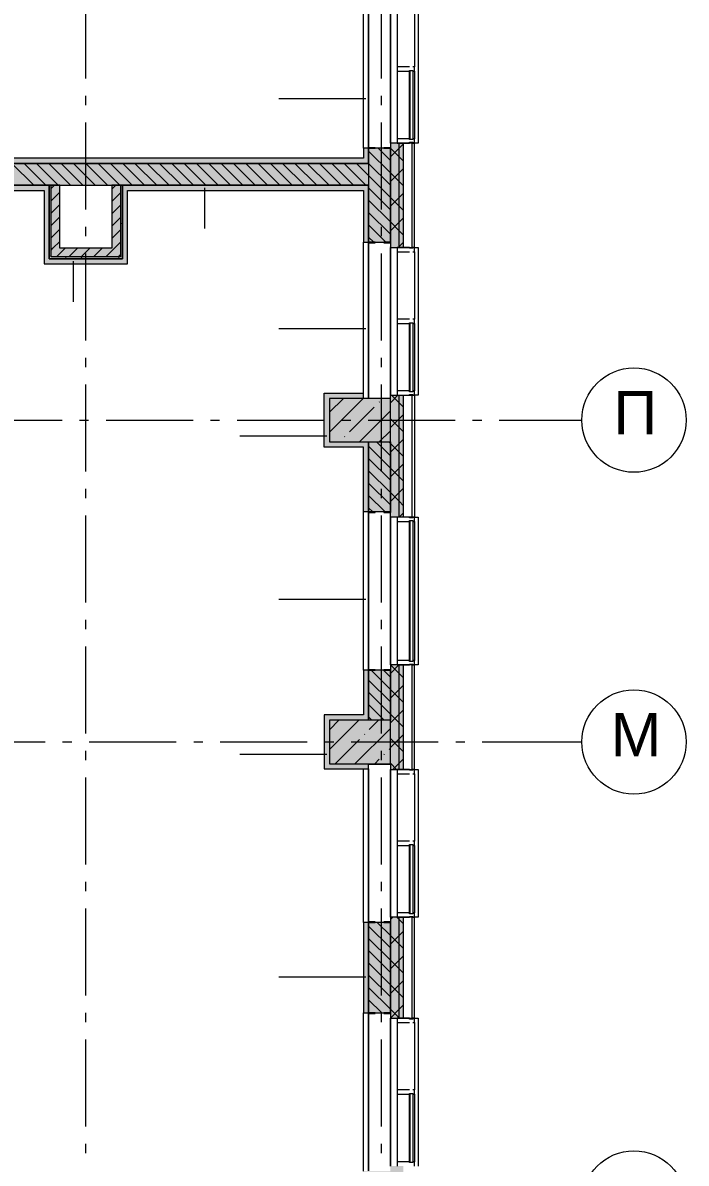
# Model space of a CAD drawing. Header units: millimetres. Extents: x -537608 to 253996, y -217170 to 186033.
# Drawn here: x -295200 to -287576, y 111279 to 124389 of the extents above; entities that cross this region are included whole.
import ezdxf

# ---------------------------------------------------------------- set-up
doc = ezdxf.new("R2010")
doc.units = ezdxf.units.MM
doc.layers.add('PDF _Геометрия', color=7, linetype='Continuous')
doc.layers.add('PDF _Текст', color=7, linetype='Continuous')
doc.layers.add('PDF _Сплошная заливка', color=7, linetype='Continuous', true_color=0xffffff)
doc.styles.add('PDF ArialMT', font='arial.ttf')

msp = doc.modelspace()

# ---------------------------------------------------------------- hatches: boundary and pattern name
at = {"layer": 'PDF _Сплошная заливка', "transparency": 33554559}
h = msp.add_hatch(color=256, dxfattribs=at)
h.paths.add_polyline_path([(-290876.1851, 102921.2636), (-290826.1849, 102921.2636), (-290826.1849, 105371.2644), (-290876.1851, 105371.2644), (-290876.1851, 103904.3215)], flags=0)
h.paths.add_polyline_path([(-290826.1849, 107071.2645), (-290826.1849, 108346.2629), (-290876.1851, 108346.2629), (-290876.1851, 107071.2645)], flags=0)
h.paths.add_polyline_path([(-290826.1849, 110046.263), (-290826.1849, 111246.2633), (-290876.1851, 111246.2633), (-290876.1851, 110046.263)], flags=0)
h.paths.add_polyline_path([(-290826.1849, 112946.2634), (-290826.1849, 114106.2618), (-290876.1851, 114106.2618), (-290876.1851, 112946.2634)], flags=0)
h.paths.add_polyline_path([(-290826.1849, 115806.2619), (-290826.1849, 117006.2623), (-290876.1851, 117006.2623), (-290876.1851, 115806.2619)], flags=0)
h.paths.add_polyline_path([(-290826.1849, 118706.2601), (-290826.1849, 120106.2612), (-290876.1851, 120106.2612), (-290876.1851, 118706.2601)], flags=0)
h.paths.add_polyline_path([(-290826.1849, 121806.2613), (-290826.1849, 123006.2594), (-290876.1851, 123006.2594), (-290876.1851, 121806.2613)], flags=0)
h.paths.add_polyline_path([(-290876.1851, 124706.2596), (-290826.1849, 124706.2596), (-290826.1849, 126271.2592), (-290876.1851, 126271.2592), (-290876.1851, 125142.7902)], flags=0)
h.paths.add_polyline_path([(-290876.1851, 127971.2598), (-290826.1849, 127974.5862), (-290826.1849, 129171.2591), (-290876.1851, 129171.2591), (-290876.1851, 127974.5862)], flags=0)
h.paths.add_polyline_path([(-290876.1851, 130871.2595), (-290826.1849, 130871.2595), (-290826.1849, 132106.259), (-290876.1851, 132106.259)], flags=0)
h.paths.add_polyline_path([(-290876.1851, 133806.2593), (-290826.1849, 133806.2593), (-290826.1849, 134971.259), (-290876.1851, 134971.259)], flags=0)
h.paths.add_polyline_path([(-290876.1851, 136671.2578), (-290826.1849, 136671.2578), (-290826.1849, 141221.257), (-290876.1851, 141221.257), (-290876.1851, 137885.8726)], flags=0)
h = msp.add_hatch(color=256, dxfattribs=at)
h.paths.add_polyline_path([(-290880.9044, 102821.2653), (-290876.1851, 102821.2653), (-290876.1851, 105371.2644), (-290976.1855, 105371.2644), (-290976.1855, 102821.2653)], flags=0)
h.paths.add_polyline_path([(-290876.1851, 107071.2645), (-290876.1851, 108346.2629), (-290976.1855, 108346.2629), (-290976.1855, 107071.2645), (-290880.9044, 107071.2645)], flags=0)
h.paths.add_polyline_path([(-290880.9044, 110046.263), (-290876.1851, 110046.263), (-290876.1851, 111246.2633), (-290976.1855, 111246.2633), (-290976.1855, 110046.263)], flags=0)
h.paths.add_polyline_path([(-290976.1855, 112946.2634), (-290876.1851, 112946.2634), (-290876.1851, 114106.2618), (-290976.1855, 114106.2618), (-290976.1855, 113815.6067)], flags=0)
h.paths.add_polyline_path([(-290876.1851, 115806.2619), (-290876.1851, 117006.2623), (-290976.1855, 117006.2623), (-290976.1855, 115806.2619), (-290880.9044, 115806.2619)], flags=0)
h.paths.add_polyline_path([(-290976.1855, 118706.2601), (-290876.1851, 118706.2601), (-290876.1851, 120106.2612), (-290976.1855, 120106.2612), (-290976.1855, 119479.1985)], flags=0)
h.paths.add_polyline_path([(-290976.1855, 121806.2613), (-290876.1851, 121806.2613), (-290876.1851, 123006.2594), (-290976.1855, 123006.2594), (-290976.1855, 122310.9954)], flags=0)
h.paths.add_polyline_path([(-290876.1851, 124706.2596), (-290876.1851, 126271.2592), (-290976.1855, 126271.2592), (-290976.1855, 124706.2596), (-290880.9044, 124706.2596)], flags=0)
h.paths.add_polyline_path([(-290976.1855, 127971.2598), (-290876.1851, 127974.5862), (-290876.1851, 129171.2591), (-290976.1855, 129171.2591), (-290976.1855, 127974.5862)], flags=0)
h.paths.add_polyline_path([(-290976.1855, 130871.2595), (-290876.1851, 130871.2595), (-290876.1851, 132106.259), (-290976.1855, 132106.259), (-290976.1855, 131514.331)], flags=0)
h.paths.add_polyline_path([(-290876.1851, 133806.2593), (-290876.1851, 134971.259), (-290976.1855, 134971.259), (-290976.1855, 133806.2593), (-290880.9044, 133806.2593)], flags=0)
h.paths.add_polyline_path([(-290876.1851, 136671.2578), (-290876.1851, 141171.2584), (-290976.1855, 141171.2584), (-290976.1855, 136671.2578), (-290880.9044, 136671.2578)], flags=0)
h = msp.add_hatch(color=256, dxfattribs=at)
h.paths.add_polyline_path([(-290976.1855, 103371.2653), (-290976.1855, 105311.2637), (-291226.1778, 105311.2637), (-291226.1778, 103371.2653)], flags=0)
h.paths.add_polyline_path([(-290976.1855, 107131.263), (-290976.1855, 107271.2631), (-291226.1778, 107271.2631), (-291226.1778, 107131.263)], flags=0)
h.paths.add_polyline_path([(-290976.1855, 107771.2629), (-290976.1855, 108286.2644), (-291226.1778, 108286.2644), (-291226.1778, 107771.2629), (-291152.9774, 107771.2629)], flags=0)
h.paths.add_polyline_path([(-290976.1855, 110106.2637), (-290976.1855, 110571.2628), (-291226.1778, 110571.2628), (-291226.1778, 110106.2637)], flags=0)
h.paths.add_polyline_path([(-290976.1855, 111071.2626), (-290976.1855, 111186.2627), (-291226.1778, 111186.2627), (-291226.1778, 111071.2626), (-291018.7709, 111071.2626)], flags=0)
h.paths.add_polyline_path([(-291226.1778, 113006.2619), (-290976.1855, 113006.2619), (-290976.1855, 114046.2633), (-291226.1778, 114046.2633), (-291226.1778, 113815.6067)], flags=0)
h.paths.add_polyline_path([(-290976.1855, 115866.2626), (-290978.657, 115871.2617), (-291226.1778, 115871.2617), (-291226.1778, 115866.2626)], flags=0)
h.paths.add_polyline_path([(-290976.1855, 116371.2615), (-290976.1855, 116946.2616), (-291226.1778, 116946.2616), (-291226.1778, 116371.2615)], flags=0)
h.paths.add_polyline_path([(-291226.1778, 118766.2608), (-290976.1855, 118766.2608), (-290976.1855, 119571.2609), (-291226.1778, 119571.2609), (-291226.1778, 119479.1985)], flags=0)
h.paths.add_polyline_path([(-291226.1778, 121866.2598), (-290976.1855, 121866.2598), (-290976.1855, 122946.261), (-291226.1778, 122946.261), (-291226.1778, 122310.9954)], flags=0)
h.paths.add_polyline_path([(-290976.1855, 124766.2602), (-290976.1855, 125571.2603), (-291226.1778, 125571.2603), (-291226.1778, 124766.2602)], flags=0)
h.paths.add_polyline_path([(-291026.1856, 126071.2601), (-290976.1855, 126071.2601), (-290976.1855, 126211.2607), (-291226.1778, 126211.2607), (-291226.1778, 126071.2601)], flags=0)
h.paths.add_polyline_path([(-291226.1778, 128031.2594), (-290976.1855, 128031.2594), (-290976.1855, 129111.2595), (-291226.1778, 129111.2595)], flags=0)
h.paths.add_polyline_path([(-291226.1778, 130931.259), (-290976.1855, 130931.259), (-290976.1855, 131571.2584), (-291226.1778, 131571.2584), (-291226.1778, 131511.2593)], flags=0)
h.paths.add_polyline_path([(-290976.1855, 133866.2589), (-290976.1855, 134911.2579), (-291226.1778, 134911.2579), (-291226.1778, 133866.2589)], flags=0)
h.paths.add_polyline_path([(-291226.1778, 136731.2582), (-290976.1855, 136731.2582), (-290976.1855, 136921.2575), (-291226.1778, 136921.2575), (-291226.1778, 136861.2584)], flags=0)
for points in [[(-291226.1778, 122521.2594), (-291226.1778, 122771.2603), (-304926.1789, 122771.2603), (-304926.1789, 122521.2594), (-291715.7767, 122521.2594)], [(-294896.1799, 121697.2185), (-294876.1832, 121697.2185), (-294876.1832, 122521.2594), (-294896.1799, 122521.2594), (-294896.1799, 121797.2189)], [(-294176.1806, 121677.2176), (-294076.1802, 121677.2176), (-294076.1802, 121697.2185), (-294896.1799, 121697.2185), (-294896.1799, 121677.2176)]]:
    msp.add_hatch(color=256, dxfattribs=at).paths.add_polyline_path(points)
at = {"layer": 'PDF _Сплошная заливка', "true_color": 0xff7d7d, "transparency": 33554559}
for points in [[(-291286.1849, 122771.2603), (-291286.1849, 122831.2609), (-299926.1769, 122831.2609), (-299926.1769, 122771.2603), (-291715.7767, 122771.2603)], [(-294956.1784, 122461.2608), (-294896.1799, 122461.2608), (-294896.1799, 122521.2594), (-297418.9075, 122521.2594), (-297418.9075, 122461.2608), (-295055.2487, 122461.2608)], [(-294056.1835, 121677.2176), (-293996.185, 121677.2176), (-293996.185, 122521.2594), (-294056.1835, 122521.2594), (-294056.1835, 122310.9954)], [(-291286.1849, 122461.2608), (-291226.1778, 122461.2608), (-291226.1778, 122521.2594), (-293996.185, 122521.2594), (-293996.185, 122461.2608), (-291715.7767, 122461.2608)], [(-291676.1795, 120071.2607), (-291286.1849, 120071.2607), (-291286.1849, 120131.2613), (-291736.1781, 120131.2613), (-291736.1781, 120071.2607), (-291715.7767, 120071.2607)], [(-291286.1849, 119511.2602), (-291226.1778, 119511.2602), (-291226.1778, 119571.2609), (-291676.1795, 119571.2609), (-291676.1795, 119511.2602)], [(-291676.1795, 116371.2615), (-291286.1849, 116371.2615), (-291286.1849, 116431.2621), (-291736.1781, 116431.2621), (-291736.1781, 116371.2615), (-291715.7767, 116371.2615)]]:
    msp.add_hatch(color=11, dxfattribs=at).paths.add_polyline_path(points)
h = msp.add_hatch(color=11, dxfattribs=at)
h.paths.add_polyline_path([(-291286.1849, 116371.2615), (-291226.1778, 116371.2615), (-291226.1778, 116946.2616), (-291286.1849, 116946.2616), (-291286.1849, 116431.2621)], flags=0)
h.paths.add_polyline_path([(-291226.1778, 118766.2608), (-291226.1778, 119511.2602), (-291286.1849, 119511.2602), (-291286.1849, 118766.2608)], flags=0)
h = msp.add_hatch(color=11, dxfattribs=at)
h.paths.add_polyline_path([(-291286.1849, 111071.2626), (-291226.1778, 111071.2626), (-291226.1778, 111186.2627), (-291286.1849, 111186.2627), (-291286.1849, 111131.2633)], flags=0)
h.paths.add_polyline_path([(-291226.1778, 113006.2619), (-291226.1778, 114046.2633), (-291286.1849, 114046.2633), (-291286.1849, 113006.2619)], flags=0)

# ---------------------------------------------------------------- linework, layer by layer
at = {"layer": 'PDF _Геометрия', "color": 253, "lineweight": 9, "true_color": 0xaaaaaa}
for p, q in [((-294476.1817, 123748.3869), (-294476.1817, 124748.3864)), ((-291076.1773, 123748.3869), (-291076.1773, 124748.3864)), ((-290656.1791, 124706.2596), (-290656.1791, 123006.2594)), ((-290756.1795, 123056.2597), (-290756.1795, 123831.2605)), ((-290754.1816, 123841.261), (-290754.1816, 123046.2592)), ((-294476.1817, 123442.5533), (-294476.1817, 123548.3861)), ((-291076.1773, 123442.5533), (-291076.1773, 123548.3861)), ((-294476.1817, 122242.5531), (-294476.1817, 123242.5526)), ((-291076.1773, 122242.5531), (-291076.1773, 123242.5526)), ((-290754.1816, 123016.26), (-290754.1816, 123006.2594)), ((-290656.1791, 123006.2594), (-290699.1778, 123006.2594)), ((-294476.1817, 121936.7195), (-294476.1817, 122042.5523)), ((-291076.1773, 121936.7195), (-291076.1773, 122042.5523)), ((-290754.1816, 121806.2613), (-290754.1816, 121796.2608)), ((-290699.1778, 121806.2613), (-290656.1791, 121806.2613)), ((-290656.1791, 121806.2613), (-290656.1791, 120106.2612)), ((-294476.1817, 120736.7192), (-294476.1817, 121736.721)), ((-291076.1773, 120736.7192), (-291076.1773, 121736.721)), ((-290756.1795, 120156.2614), (-290756.1795, 120931.2601)), ((-290754.1816, 120941.2606), (-290754.1816, 120146.261)), ((-294476.1817, 120430.8878), (-294476.1817, 120536.7206)), ((-291076.1773, 120430.8878), (-291076.1773, 120536.7206)), ((-294476.1817, 119230.8876), (-294476.1817, 120230.8871)), ((-291076.1773, 119230.8876), (-291076.1773, 120230.8871)), ((-290754.1816, 120116.2617), (-290754.1816, 120106.2612)), ((-290656.1791, 120106.2612), (-290699.1778, 120106.2612)), ((-295749.8432, 119821.2597), (-294749.8394, 119821.2597)), ((-294549.8386, 119821.2597), (-294444.008, 119821.2597)), ((-294244.0072, 119821.2597), (-293244.012, 119821.2597)), ((-293044.0112, 119821.2597), (-292938.172, 119821.2597)), ((-292738.1712, 119821.2597), (-291738.176, 119821.2597)), ((-291538.1753, 119821.2597), (-291432.3447, 119821.2597)), ((-291232.3439, 119821.2597), (-290232.34, 119821.2597)), ((-290032.3393, 119821.2597), (-289926.5087, 119821.2597)), ((-289726.5079, 119821.2597), (-288776.1856, 119821.2597)), ((-294476.1817, 118925.054), (-294476.1817, 119030.8868)), ((-291076.1773, 118925.054), (-291076.1773, 119030.8868)), ((-294476.1817, 117725.0538), (-294476.1817, 118725.0533)), ((-291076.1773, 117725.0538), (-291076.1773, 118725.0533)), ((-290756.1795, 117056.2602), (-290756.1795, 118656.2599)), ((-290754.1816, 118706.2601), (-290754.1816, 118696.2619)), ((-290754.1816, 118666.2604), (-290754.1816, 117046.262)), ((-290699.1778, 118706.2601), (-290656.1791, 118706.2601)), ((-290656.1791, 118706.2601), (-290656.1791, 117006.2623)), ((-294476.1817, 117419.2202), (-294476.1817, 117525.0551)), ((-291076.1773, 117419.2202), (-291076.1773, 117525.0551)), ((-294476.1817, 116219.2221), (-294476.1817, 117219.2216)), ((-291076.1773, 116219.2221), (-291076.1773, 117219.2216)), ((-290754.1816, 117016.2605), (-290754.1816, 117006.2623)), ((-290656.1791, 117006.2623), (-290699.1778, 117006.2623)), ((-295942.4292, 116121.2606), (-294942.4339, 116121.2606)), ((-294742.4332, 116121.2606), (-294636.594, 116121.2606)), ((-294436.5932, 116121.2606), (-293436.598, 116121.2606)), ((-293236.5972, 116121.2606), (-293130.7667, 116121.2606)), ((-292930.7659, 116121.2606), (-291930.762, 116121.2606)), ((-291730.7612, 116121.2606), (-291624.9307, 116121.2606)), ((-291424.9299, 116121.2606), (-290424.9346, 116121.2606)), ((-290224.9339, 116121.2606), (-290119.0947, 116121.2606)), ((-289919.1025, 116121.2606), (-288776.1856, 116121.2606)), ((-294476.1817, 115913.3886), (-294476.1817, 116019.2213)), ((-291076.1773, 115913.3886), (-291076.1773, 116019.2213)), ((-290754.1816, 115806.2619), (-290754.1816, 115796.2615)), ((-290699.1778, 115806.2619), (-290656.1791, 115806.2619)), ((-290656.1791, 115806.2619), (-290656.1791, 114106.2618)), ((-294476.1817, 114713.3883), (-294476.1817, 115713.3878)), ((-291076.1773, 114713.3883), (-291076.1773, 115713.3878)), ((-290756.1795, 114156.262), (-290756.1795, 114931.2629)), ((-290754.1816, 114941.2611), (-290754.1816, 114146.2616)), ((-294476.1817, 114407.5547), (-294476.1817, 114513.3897)), ((-291076.1773, 114407.5547), (-291076.1773, 114513.3897)), ((-294476.1817, 113207.5545), (-294476.1817, 114207.5561)), ((-291076.1773, 113207.5545), (-291076.1773, 114207.5561)), ((-290754.1816, 114116.2623), (-290754.1816, 114106.2618)), ((-290656.1791, 114106.2618), (-290699.1778, 114106.2618)), ((-291232.1802, 114046.2633), (-291226.1778, 114046.2633)), ((-294476.1817, 112901.7231), (-294476.1817, 113007.5558)), ((-291076.1773, 112901.7231), (-291076.1773, 113007.5558)), ((-290754.1816, 112946.2634), (-290754.1816, 112936.2629)), ((-290699.1778, 112946.2634), (-290656.1791, 112946.2634)), ((-290656.1791, 112946.2634), (-290656.1791, 111246.2633)), ((-294476.1817, 111701.7228), (-294476.1817, 112701.7223)), ((-291076.1773, 111701.7228), (-291076.1773, 112701.7223)), ((-290756.1795, 111296.2635), (-290756.1795, 112071.2622)), ((-290754.1816, 112081.2626), (-290754.1816, 111286.263)), ((-294476.1817, 111395.8893), (-294476.1817, 111501.722)), ((-291076.1773, 111395.8893), (-291076.1773, 111501.722))]:
    msp.add_line(p, q, dxfattribs=at)
at = {"layer": 'PDF _Геометрия', "lineweight": 9}
for p, q in [((-291286.1849, 122946.261), (-291286.1849, 124766.2602)), ((-291226.1778, 122952.2591), (-291226.1778, 124760.26)), ((-291226.1778, 124760.26), (-291226.1778, 122952.2591)), ((-290976.1855, 124706.2596), (-290976.1855, 123006.2594)), ((-290976.1855, 123006.2594), (-290976.1855, 124706.2596)), ((-290896.1817, 124656.2594), (-290896.1817, 123881.2607)), ((-290699.1778, 124656.2594), (-290699.1778, 123881.2607)), ((-290756.1795, 123881.2607), (-290896.1817, 123881.2607)), ((-290896.1817, 123881.2607), (-290896.1817, 123831.2605)), ((-290896.1817, 123831.2605), (-290896.1817, 123056.2597)), ((-290896.1817, 123831.2605), (-290756.1795, 123831.2605)), ((-290756.1795, 123831.2605), (-290756.1795, 123841.261)), ((-290756.1795, 123841.261), (-290716.1776, 123841.261)), ((-290699.1778, 123881.2607), (-290716.1776, 123881.2607)), ((-290716.1776, 123841.261), (-290716.1776, 123831.2605)), ((-290716.1776, 123831.2605), (-290716.1776, 123056.2597)), ((-290716.1776, 123831.2605), (-290699.1778, 123831.2605)), ((-290699.1778, 123831.2605), (-290699.1778, 123881.2607)), ((-290699.1778, 123831.2605), (-290699.1778, 123056.2597)), ((-291256.1814, 123515.3964), (-292256.1852, 123515.3964)), ((-290976.1855, 123006.2594), (-290976.1855, 121806.2613)), ((-290876.1851, 123006.2594), (-290976.1855, 123006.2594)), ((-290756.1795, 123056.2597), (-290896.1817, 123056.2597)), ((-290896.1817, 123056.2597), (-290896.1817, 123006.2594)), ((-290896.1817, 123006.2594), (-290756.1795, 123006.2594)), ((-290826.1849, 123006.2594), (-290876.1851, 123006.2594)), ((-290876.1851, 121806.2613), (-290876.1851, 123006.2594)), ((-290876.1851, 122947.0727), (-290826.1849, 122997.0728)), ((-290726.1845, 123006.2594), (-290826.1849, 123006.2594)), ((-290826.1849, 121806.2613), (-290826.1849, 123006.2594)), ((-290756.1795, 123046.2592), (-290756.1795, 123056.2597)), ((-290716.1776, 123046.2592), (-290756.1795, 123046.2592)), ((-290756.1795, 123006.2594), (-290756.1795, 123016.26)), ((-290756.1795, 123016.26), (-290716.1776, 123016.26)), ((-290699.1778, 123006.2594), (-290726.1845, 123006.2594)), ((-290726.1845, 121806.2613), (-290726.1845, 123006.2594)), ((-290699.1778, 123056.2597), (-290716.1776, 123056.2597)), ((-290716.1776, 123056.2597), (-290716.1776, 123046.2592)), ((-290716.1776, 123016.26), (-290716.1776, 123006.2594)), ((-290716.1776, 123006.2594), (-290699.1778, 123006.2594)), ((-290699.1778, 123006.2594), (-290699.1778, 123056.2597)), ((-290699.1778, 121806.2613), (-290699.1778, 123006.2594)), ((-291226.1778, 122946.261), (-291286.1849, 122946.261)), ((-291286.1849, 122946.261), (-291286.1849, 122831.2609)), ((-290976.1855, 122946.261), (-291226.1778, 122946.261)), ((-291226.1778, 122946.261), (-291226.1778, 122771.2603)), ((-291226.1778, 122771.2603), (-291226.1778, 122946.261)), ((-290976.1855, 122664.6482), (-291226.1778, 122914.6492)), ((-290976.1855, 122806.0693), (-291116.3686, 122946.261)), ((-290876.1851, 122847.4899), (-290976.1855, 122947.4903)), ((-290976.1855, 122847.0722), (-290876.1851, 122947.0727)), ((-290976.1855, 121866.2598), (-290976.1855, 122946.261)), ((-290826.1849, 122797.4919), (-290876.1851, 122847.4899)), ((-291226.1778, 122771.2603), (-299926.1769, 122771.2603)), ((-299926.1769, 122771.2603), (-291286.1849, 122771.2603)), ((-291286.1849, 122831.2609), (-299866.1784, 122831.2609)), ((-295075.4348, 122521.2594), (-295325.4358, 122771.2603)), ((-294934.0116, 122521.2594), (-295184.0126, 122771.2603)), ((-294792.5884, 122521.2594), (-295042.5894, 122771.2603)), ((-294651.1652, 122521.2594), (-294901.1661, 122771.2603)), ((-294509.7505, 122521.2594), (-294759.7516, 122771.2603)), ((-294368.3274, 122521.2594), (-294618.3283, 122771.2603)), ((-294226.9041, 122521.2594), (-294476.9051, 122771.2603)), ((-294085.4809, 122521.2594), (-294335.4819, 122771.2603)), ((-293944.0664, 122521.2594), (-294194.0587, 122771.2603)), ((-293802.6431, 122521.2594), (-294052.6441, 122771.2603)), ((-293661.22, 122521.2594), (-293911.2209, 122771.2603)), ((-293519.7967, 122521.2594), (-293769.7977, 122771.2603)), ((-293378.3735, 122521.2594), (-293628.3744, 122771.2603)), ((-293236.9589, 122521.2594), (-293486.9599, 122771.2603)), ((-293095.5357, 122521.2594), (-293345.5367, 122771.2603)), ((-292954.1125, 122521.2594), (-293204.1134, 122771.2603)), ((-292812.6893, 122521.2594), (-293062.6903, 122771.2603)), ((-292671.2747, 122521.2594), (-292921.267, 122771.2603)), ((-292529.8514, 122521.2594), (-292779.8524, 122771.2603)), ((-292388.4283, 122521.2594), (-292638.4292, 122771.2603)), ((-292247.005, 122521.2594), (-292497.006, 122771.2603)), ((-292105.5818, 122521.2594), (-292355.5828, 122771.2603)), ((-291964.1673, 122521.2594), (-292214.1682, 122771.2603)), ((-291822.744, 122521.2594), (-292072.745, 122771.2603)), ((-291681.3208, 122521.2594), (-291931.3218, 122771.2603)), ((-291539.8976, 122521.2594), (-291789.8986, 122771.2603)), ((-291398.483, 122521.2594), (-291648.4753, 122771.2603)), ((-291257.0598, 122521.2594), (-291507.0608, 122771.2603)), ((-291226.1778, 122631.8049), (-291365.6376, 122771.2603)), ((-291286.1849, 122771.2603), (-291226.1778, 122771.2603)), ((-290976.1855, 122523.2272), (-291226.1778, 122773.2259)), ((-291226.1778, 122771.2603), (-291226.1778, 122521.2594)), ((-290876.1851, 122664.2305), (-290826.1849, 122714.2307)), ((-290976.1855, 122381.806), (-291226.1778, 122631.8049)), ((-290876.1851, 122564.6478), (-290976.1855, 122664.6482)), ((-290976.1855, 122564.2301), (-290876.1851, 122664.2305)), ((-299926.1769, 122521.2594), (-291226.1778, 122521.2594)), ((-294896.1799, 122521.2594), (-297418.9075, 122521.2594)), ((-297418.9075, 122461.2608), (-294956.1784, 122461.2608)), ((-294956.1784, 122461.2608), (-294956.1784, 121617.2191)), ((-294876.1832, 122521.2594), (-294896.1799, 122521.2594)), ((-294896.1799, 122521.2594), (-294896.1799, 121797.2189)), ((-294896.1799, 122461.2608), (-294896.1799, 122521.2594)), ((-294896.1799, 121677.2176), (-294896.1799, 122461.2608)), ((-294876.1832, 122482.6073), (-294837.5249, 122521.2594)), ((-294776.1829, 122521.2594), (-294876.1832, 122521.2594)), ((-294876.1832, 121797.2189), (-294876.1832, 122521.2594)), ((-294776.1829, 121797.2189), (-294776.1829, 122521.2594)), ((-294176.1806, 122475.5005), (-294130.4174, 122521.2594)), ((-294076.1802, 122521.2594), (-294176.1806, 122521.2594)), ((-294176.1806, 122521.2594), (-294176.1806, 121797.2189)), ((-294056.1835, 122521.2594), (-294076.1802, 122521.2594)), ((-294076.1802, 122521.2594), (-294076.1802, 121697.2185)), ((-294056.1835, 121677.2176), (-294056.1835, 122521.2594)), ((-293996.185, 122521.2594), (-294056.1835, 122521.2594)), ((-294056.1835, 122521.2594), (-294056.1835, 121677.2176)), ((-291226.1778, 122521.2594), (-293996.185, 122521.2594)), ((-293996.185, 121677.2176), (-293996.185, 122461.2608)), ((-293996.185, 122461.2608), (-291286.1849, 122461.2608)), ((-293111.0111, 122491.2601), (-293111.0111, 122025.1112)), ((-291286.1849, 122461.2608), (-291286.1849, 121866.2598)), ((-291226.1778, 122521.2594), (-291226.1778, 122461.2608)), ((-291226.1778, 122461.2608), (-291226.1778, 122521.2594)), ((-290976.1855, 122240.385), (-291226.1778, 122490.3838)), ((-291226.1778, 122461.2608), (-291226.1778, 121866.2598)), ((-291226.1778, 121866.2598), (-291226.1778, 122461.2608)), ((-290826.1849, 122514.6476), (-290876.1851, 122564.6478)), ((-294876.1832, 122341.1842), (-294776.1829, 122441.1845)), ((-294176.1806, 122334.0772), (-294076.1802, 122434.0777)), ((-290976.1855, 122098.9618), (-291226.1778, 122348.9628)), ((-290876.1851, 122281.8057), (-290976.1855, 122381.806)), ((-290976.1855, 122281.388), (-290876.1851, 122381.3863)), ((-290876.1851, 122381.3863), (-290826.1849, 122431.3865)), ((-294876.1832, 122199.7631), (-294776.1829, 122299.7635)), ((-294176.1806, 122192.6562), (-294076.1802, 122292.6566)), ((-290976.1855, 121957.5407), (-291226.1778, 122207.5417)), ((-290826.1849, 122231.8055), (-290876.1851, 122281.8057)), ((-294876.1832, 122058.342), (-294776.1829, 122158.3424)), ((-294176.1806, 122051.2351), (-294076.1802, 122151.2355)), ((-291026.3235, 121866.2598), (-291226.1778, 122066.1207)), ((-290876.1851, 121998.9636), (-290976.1855, 122098.9618)), ((-290976.1855, 121998.5438), (-290876.1851, 122098.5441)), ((-290876.1851, 122098.5441), (-290826.1849, 122148.5443)), ((-294876.1832, 121916.921), (-294776.1829, 122016.9214)), ((-294176.1806, 121909.8141), (-294076.1802, 122009.8144)), ((-291167.7467, 121866.2598), (-291226.1778, 121924.6996)), ((-290826.1849, 121948.9634), (-290876.1851, 121998.9636)), ((-294896.1799, 121797.2189), (-294896.1799, 121697.2185)), ((-294876.1832, 121775.4999), (-294854.4643, 121797.2189)), ((-294876.1832, 121697.2185), (-294876.1832, 121797.2189)), ((-294854.4643, 121797.2189), (-294776.1829, 121875.5003)), ((-294813.0415, 121697.2185), (-294713.041, 121797.2189)), ((-294176.1806, 121797.2189), (-294776.1829, 121797.2189)), ((-294671.6182, 121697.2185), (-294571.6179, 121797.2189)), ((-294530.195, 121697.2185), (-294430.1946, 121797.2189)), ((-294388.7804, 121697.2185), (-294288.78, 121797.2189)), ((-294176.1806, 121768.393), (-294076.1802, 121868.3934)), ((-291286.1849, 121866.2598), (-291226.1778, 121866.2598)), ((-291286.1849, 120131.2613), (-291286.1849, 121866.2598)), ((-291226.1778, 121866.2598), (-290976.1855, 121866.2598)), ((-291226.1778, 120071.2607), (-291226.1778, 121860.2596)), ((-291226.1778, 121860.2596), (-291226.1778, 120071.2607)), ((-290966.325, 121806.2613), (-290976.1855, 121816.1197)), ((-290976.1855, 121806.2613), (-290876.1851, 121806.2613)), ((-290976.1855, 121806.2613), (-290976.1855, 120106.2612)), ((-290976.1855, 120106.2612), (-290976.1855, 121806.2613)), ((-290756.1795, 121806.2613), (-290896.1817, 121806.2613)), ((-290896.1817, 121806.2613), (-290896.1817, 121756.2611)), ((-290885.6237, 121806.2613), (-290876.1851, 121815.702)), ((-290876.1851, 121815.702), (-290826.1849, 121865.7022)), ((-290876.1851, 121806.2613), (-290826.1849, 121806.2613)), ((-290826.1849, 121806.2613), (-290726.1845, 121806.2613)), ((-290756.1795, 121796.2608), (-290756.1795, 121806.2613)), ((-290716.1776, 121796.2608), (-290756.1795, 121796.2608)), ((-290726.1845, 121806.2613), (-290699.1778, 121806.2613)), ((-290699.1778, 121806.2613), (-290716.1776, 121806.2613)), ((-290716.1776, 121806.2613), (-290716.1776, 121796.2608)), ((-290699.1778, 121756.2611), (-290699.1778, 121806.2613)), ((-294896.1799, 121697.2185), (-294896.1799, 121677.2176)), ((-294896.1799, 121677.2176), (-294176.1806, 121677.2176)), ((-294056.1835, 121677.2176), (-294896.1799, 121677.2176)), ((-294176.1806, 121697.2185), (-294876.1832, 121697.2185)), ((-294247.3572, 121697.2185), (-294176.1806, 121768.393)), ((-294076.1802, 121697.2185), (-294176.1806, 121697.2185)), ((-294176.1806, 121677.2176), (-294076.1802, 121677.2176)), ((-294105.934, 121697.2185), (-294076.1802, 121726.9723)), ((-294076.1802, 121677.2176), (-294056.1835, 121677.2176)), ((-293996.185, 121617.2191), (-293996.185, 121677.2176)), ((-290896.1817, 121756.2611), (-290756.1795, 121756.2611)), ((-290896.1817, 121756.2611), (-290896.1817, 120981.2603)), ((-290716.1776, 121756.2611), (-290699.1778, 121756.2611)), ((-290699.1778, 121756.2611), (-290699.1778, 120981.2603)), ((-294956.1784, 121617.2191), (-294896.1799, 121617.2191)), ((-294896.1799, 121617.2191), (-293996.185, 121617.2191)), ((-294620.3435, 121647.2183), (-294620.3435, 121181.0695)), ((-290756.1795, 120981.2603), (-290896.1817, 120981.2603)), ((-290896.1817, 120981.2603), (-290896.1817, 120931.2601)), ((-290896.1817, 120931.2601), (-290896.1817, 120156.2614)), ((-290896.1817, 120931.2601), (-290756.1795, 120931.2601)), ((-290756.1795, 120931.2601), (-290756.1795, 120941.2606)), ((-290756.1795, 120941.2606), (-290716.1776, 120941.2606)), ((-290699.1778, 120981.2603), (-290716.1776, 120981.2603)), ((-290716.1776, 120941.2606), (-290716.1776, 120931.2601)), ((-290716.1776, 120931.2601), (-290716.1776, 120156.2614)), ((-290716.1776, 120931.2601), (-290699.1778, 120931.2601)), ((-290699.1778, 120931.2601), (-290699.1778, 120981.2603)), ((-290699.1778, 120931.2601), (-290699.1778, 120156.2614)), ((-291256.1814, 120872.5447), (-292256.1852, 120872.5447)), ((-291736.1781, 120071.2607), (-291736.1781, 120131.2613)), ((-291736.1781, 120131.2613), (-291286.1849, 120131.2613)), ((-291286.1849, 120071.2607), (-291286.1849, 120131.2613)), ((-290976.1855, 120018.6468), (-290888.5689, 120106.2612)), ((-290976.1855, 120071.2607), (-290976.1855, 120106.2612)), ((-290976.1855, 120106.2612), (-290876.1851, 120106.2612)), ((-290876.1851, 120019.0644), (-290963.3797, 120106.2612)), ((-290756.1795, 120156.2614), (-290896.1817, 120156.2614)), ((-290896.1817, 120156.2614), (-290896.1817, 120106.2612)), ((-290896.1817, 120106.2612), (-290756.1795, 120106.2612)), ((-290876.1851, 118706.2601), (-290876.1851, 120106.2612)), ((-290876.1851, 120106.2612), (-290826.1849, 120106.2612)), ((-290826.1849, 118706.2601), (-290826.1849, 120106.2612)), ((-290826.1849, 120106.2612), (-290726.1845, 120106.2612)), ((-290756.1795, 120146.261), (-290756.1795, 120156.2614)), ((-290716.1776, 120146.261), (-290756.1795, 120146.261)), ((-290756.1795, 120106.2612), (-290756.1795, 120116.2617)), ((-290756.1795, 120116.2617), (-290716.1776, 120116.2617)), ((-290726.1845, 118706.2601), (-290726.1845, 120106.2612)), ((-290726.1845, 120106.2612), (-290699.1778, 120106.2612)), ((-290699.1778, 120156.2614), (-290716.1776, 120156.2614)), ((-290716.1776, 120156.2614), (-290716.1776, 120146.261)), ((-290716.1776, 120116.2617), (-290716.1776, 120106.2612)), ((-290716.1776, 120106.2612), (-290699.1778, 120106.2612)), ((-290699.1778, 120106.2612), (-290699.1778, 120156.2614)), ((-290699.1778, 120106.2612), (-290699.1778, 118706.2601)), ((-291736.1781, 119511.2602), (-291736.1781, 120071.2607)), ((-291676.1795, 119683.5977), (-291288.5187, 120071.2607)), ((-291676.1795, 120071.2607), (-291676.1795, 119571.2609)), ((-290976.1855, 120071.2607), (-291676.1795, 120071.2607)), ((-291674.1816, 119913.6946), (-291516.6199, 120071.2607)), ((-291446.0805, 119685.5956), (-291160.9606, 119970.7199)), ((-291103.9331, 120027.743), (-291099.1966, 120032.486)), ((-290976.1855, 119571.2609), (-290976.1855, 120071.2607)), ((-290826.1849, 119969.0643), (-290876.1851, 120019.0644)), ((-291332.3185, 119571.2609), (-290976.1855, 119927.4003)), ((-290876.1851, 119736.2223), (-290976.1855, 119836.2206)), ((-290976.1855, 119735.8025), (-290876.1851, 119835.8029)), ((-290876.1851, 119835.8029), (-290826.1849, 119885.8031)), ((-291104.226, 119571.2609), (-290976.1855, 119699.3013)), ((-290826.1849, 119686.2222), (-290876.1851, 119736.2223)), ((-291706.1831, 119636.7129), (-292706.1784, 119636.7129)), ((-291676.1795, 119571.2609), (-290976.1855, 119571.2609)), ((-291560.4195, 119571.2609), (-291560.1354, 119571.5473)), ((-291503.1079, 119628.5725), (-291498.3715, 119633.3133)), ((-291226.1778, 119511.2602), (-291226.1778, 119571.2609)), ((-291226.1778, 119571.2609), (-291226.1778, 119511.2602)), ((-290976.1855, 119411.9574), (-291135.4868, 119571.2609)), ((-290976.1855, 119553.3785), (-290994.0636, 119571.2609)), ((-290976.1855, 118706.2601), (-290976.1855, 119571.2609)), ((-290976.1855, 119571.2609), (-290976.1855, 118766.2608)), ((-290876.1851, 119552.9608), (-290826.1849, 119602.961)), ((-291676.1795, 119511.2602), (-291736.1781, 119511.2602)), ((-291286.1849, 119511.2602), (-291676.1795, 119511.2602)), ((-291286.1849, 118766.2608), (-291286.1849, 119511.2602)), ((-290976.1855, 119270.5364), (-291226.1778, 119520.5351)), ((-291226.1778, 118766.2608), (-291226.1778, 119511.2602)), ((-291226.1778, 119511.2602), (-291226.1778, 118766.2608)), ((-290876.1851, 119453.3781), (-290976.1855, 119553.3785)), ((-290976.1855, 119452.9604), (-290876.1851, 119552.9608)), ((-290826.1849, 119403.3779), (-290876.1851, 119453.3781)), ((-290976.1855, 119129.1153), (-291226.1778, 119379.1141)), ((-290876.1851, 119270.1187), (-290826.1849, 119320.1188)), ((-290976.1855, 118987.6942), (-291226.1778, 119237.6931)), ((-290876.1851, 119170.536), (-290976.1855, 119270.5364)), ((-290976.1855, 119170.1183), (-290876.1851, 119270.1187)), ((-290826.1849, 119120.5358), (-290876.1851, 119170.536)), ((-290976.1855, 118846.2732), (-291226.1778, 119096.272)), ((-291037.5877, 118766.2608), (-291226.1778, 118954.851)), ((-290876.1851, 118887.6939), (-290976.1855, 118987.6942)), ((-290976.1855, 118887.2762), (-290876.1851, 118987.2744)), ((-290876.1851, 118987.2744), (-290826.1849, 119037.2746)), ((-291179.0109, 118766.2608), (-291226.1778, 118813.4298)), ((-290826.1849, 118837.6937), (-290876.1851, 118887.6939)), ((-291226.1778, 118766.2608), (-291286.1849, 118766.2608)), ((-291286.1849, 116946.2616), (-291286.1849, 118766.2608)), ((-290976.1855, 118766.2608), (-291226.1778, 118766.2608)), ((-291226.1778, 116952.2619), (-291226.1778, 118760.2605)), ((-291226.1778, 118760.2605), (-291226.1778, 116952.2619)), ((-290976.1855, 118706.2601), (-290976.1855, 117006.2623)), ((-290976.1855, 117006.2623), (-290976.1855, 118706.2601)), ((-290876.1851, 118706.2601), (-290976.1855, 118706.2601)), ((-290756.1795, 118706.2601), (-290896.1817, 118706.2601)), ((-290896.1817, 118706.2601), (-290896.1817, 118656.2599)), ((-290896.1817, 118656.2599), (-290756.1795, 118656.2599)), ((-290896.1817, 118656.2599), (-290896.1817, 117056.2602)), ((-290826.1849, 118706.2601), (-290876.1851, 118706.2601)), ((-290874.3508, 118706.2601), (-290826.1849, 118754.4325)), ((-290726.1845, 118706.2601), (-290826.1849, 118706.2601)), ((-290756.1795, 118696.2619), (-290756.1795, 118706.2601)), ((-290716.1776, 118696.2619), (-290756.1795, 118696.2619)), ((-290756.1795, 118656.2599), (-290756.1795, 118666.2604)), ((-290756.1795, 118666.2604), (-290716.1776, 118666.2604)), ((-290699.1778, 118706.2601), (-290726.1845, 118706.2601)), ((-290716.1776, 118706.2601), (-290716.1776, 118696.2619)), ((-290699.1778, 118706.2601), (-290716.1776, 118706.2601)), ((-290716.1776, 118666.2604), (-290716.1776, 118656.2599)), ((-290716.1776, 118656.2599), (-290699.1778, 118656.2599)), ((-290716.1776, 118656.2599), (-290716.1776, 117056.2602)), ((-290699.1778, 118656.2599), (-290699.1778, 118706.2601)), ((-290699.1778, 118656.2599), (-290699.1778, 117056.2602)), ((-291256.1814, 117760.05), (-292256.1852, 117760.05)), ((-291226.1778, 116946.2616), (-291286.1849, 116946.2616)), ((-291286.1849, 116946.2616), (-291286.1849, 116431.2621)), ((-291226.1778, 116946.2616), (-291226.1778, 116371.2615)), ((-291226.1778, 116371.2615), (-291226.1778, 116946.2616)), ((-290976.1855, 116946.2616), (-291226.1778, 116946.2616)), ((-290976.1855, 116724.953), (-291197.4919, 116946.2616)), ((-290976.1855, 116866.3741), (-291056.0686, 116946.2616)), ((-290976.1855, 116907.3771), (-290877.296, 117006.2623)), ((-290876.1851, 117006.2623), (-290976.1855, 117006.2623)), ((-290976.1855, 117006.2623), (-290976.1855, 116371.2615)), ((-290976.1855, 116371.2615), (-290976.1855, 116946.2616)), ((-290876.1851, 116907.7948), (-290974.644, 117006.2623)), ((-290756.1795, 117056.2602), (-290896.1817, 117056.2602)), ((-290896.1817, 117056.2602), (-290896.1817, 117006.2623)), ((-290896.1817, 117006.2623), (-290756.1795, 117006.2623)), ((-290876.1851, 115806.2619), (-290876.1851, 117006.2623)), ((-290826.1849, 117006.2623), (-290876.1851, 117006.2623)), ((-290826.1849, 115806.2619), (-290826.1849, 117006.2623)), ((-290726.1845, 117006.2623), (-290826.1849, 117006.2623)), ((-290756.1795, 117046.262), (-290756.1795, 117056.2602)), ((-290716.1776, 117046.262), (-290756.1795, 117046.262)), ((-290756.1795, 117006.2623), (-290756.1795, 117016.2605)), ((-290756.1795, 117016.2605), (-290716.1776, 117016.2605)), ((-290726.1845, 115806.2619), (-290726.1845, 117006.2623)), ((-290699.1778, 117006.2623), (-290726.1845, 117006.2623)), ((-290699.1778, 117056.2602), (-290716.1776, 117056.2602)), ((-290716.1776, 117056.2602), (-290716.1776, 117046.262)), ((-290716.1776, 117016.2605), (-290716.1776, 117006.2623)), ((-290716.1776, 117006.2623), (-290699.1778, 117006.2623)), ((-290699.1778, 117006.2623), (-290699.1778, 117056.2602)), ((-290699.1778, 115806.2619), (-290699.1778, 117006.2623)), ((-290976.1855, 116583.532), (-291226.1778, 116833.5307)), ((-290826.1849, 116857.7945), (-290876.1851, 116907.7948)), ((-290976.1855, 116442.1088), (-291226.1778, 116692.1097)), ((-290876.1851, 116624.9526), (-290976.1855, 116724.953)), ((-290976.1855, 116624.535), (-290876.1851, 116724.5332)), ((-290876.1851, 116724.5332), (-290826.1849, 116774.5334)), ((-291046.7507, 116371.2615), (-291226.1778, 116550.6887)), ((-290826.1849, 116574.9524), (-290876.1851, 116624.9526)), ((-291286.1849, 116431.2621), (-291736.1781, 116431.2621)), ((-291736.1781, 116431.2621), (-291736.1781, 116371.2615)), ((-290876.1851, 116342.1105), (-290976.1855, 116442.1088)), ((-290976.1855, 116341.6907), (-290876.1851, 116441.691)), ((-290876.1851, 116441.691), (-290826.1849, 116491.6913)), ((-291736.1781, 116371.2615), (-291736.1781, 115811.2611)), ((-291676.1795, 116034.0229), (-291338.9409, 116371.2615)), ((-291676.1795, 116262.1218), (-291567.042, 116371.2615)), ((-291676.1795, 116371.2615), (-291676.1795, 115871.2617)), ((-290976.1855, 116371.2615), (-291676.1795, 116371.2615)), ((-291188.1739, 116371.2615), (-291226.1778, 116409.2676)), ((-291217.988, 116264.1198), (-291110.8398, 116371.2615)), ((-290976.1855, 115871.2617), (-290976.1855, 116371.2615)), ((-290826.1849, 116292.1103), (-290876.1851, 116342.1105)), ((-291382.7493, 115871.2617), (-290976.1855, 116277.8255)), ((-291275.0068, 116207.0945), (-291270.2703, 116211.8353)), ((-290876.1851, 116059.2662), (-290976.1855, 116159.2667)), ((-290976.1855, 116058.8486), (-290876.1851, 116158.8489)), ((-290876.1851, 116158.8489), (-290826.1849, 116208.8491)), ((-291610.8417, 115871.2617), (-291332.0343, 116150.0692)), ((-290989.8869, 116036.0208), (-290976.1855, 116049.7265)), ((-290826.1849, 116009.2661), (-290876.1851, 116059.2662)), ((-291706.1831, 115978.3023), (-292706.1784, 115978.3023)), ((-291154.6481, 115871.2617), (-291103.9331, 115921.9724)), ((-291046.9143, 115978.9955), (-291042.1692, 115983.7385)), ((-290876.1851, 115876.0068), (-290826.1849, 115926.007)), ((-291736.1781, 115811.2611), (-291676.1795, 115811.2611)), ((-291676.1795, 115871.2617), (-290976.1855, 115871.2617)), ((-291676.1795, 115811.2611), (-291226.1778, 115811.2611)), ((-291286.1849, 114046.2633), (-291286.1849, 115811.2611)), ((-291226.1778, 115811.2611), (-291226.1778, 115871.2617)), ((-291226.1778, 115871.2617), (-291226.1778, 115866.2626)), ((-291226.1778, 115866.2626), (-290976.1855, 115866.2626)), ((-291226.1778, 114052.2615), (-291226.1778, 115811.2611)), ((-291226.1778, 115811.2611), (-291226.1778, 114052.2615)), ((-291107.4382, 115866.2626), (-291112.4416, 115871.2617)), ((-290906.0164, 115806.2619), (-290976.1855, 115876.4245)), ((-290976.1855, 115866.2626), (-290976.1855, 115871.2617)), ((-290976.1855, 115871.2617), (-290976.1855, 115806.2619)), ((-290976.1855, 115806.2619), (-290976.1855, 114106.2618)), ((-290976.1855, 114106.2618), (-290976.1855, 115806.2619)), ((-290976.1855, 115806.2619), (-290876.1851, 115806.2619)), ((-290945.9236, 115806.2619), (-290876.1851, 115876.0068)), ((-290756.1795, 115806.2619), (-290896.1817, 115806.2619)), ((-290896.1817, 115806.2619), (-290896.1817, 115756.2617)), ((-290876.1851, 115806.2619), (-290826.1849, 115806.2619)), ((-290826.1849, 115806.2619), (-290726.1845, 115806.2619)), ((-290756.1795, 115796.2615), (-290756.1795, 115806.2619)), ((-290716.1776, 115796.2615), (-290756.1795, 115796.2615)), ((-290726.1845, 115806.2619), (-290699.1778, 115806.2619)), ((-290699.1778, 115806.2619), (-290716.1776, 115806.2619)), ((-290716.1776, 115806.2619), (-290716.1776, 115796.2615)), ((-290699.1778, 115756.2617), (-290699.1778, 115806.2619)), ((-290896.1817, 115756.2617), (-290756.1795, 115756.2617)), ((-290896.1817, 115756.2617), (-290896.1817, 114981.263)), ((-290716.1776, 115756.2617), (-290699.1778, 115756.2617)), ((-290699.1778, 115756.2617), (-290699.1778, 114981.263)), ((-290756.1795, 114981.263), (-290896.1817, 114981.263)), ((-290896.1817, 114981.263), (-290896.1817, 114931.2629)), ((-290699.1778, 114981.263), (-290716.1776, 114981.263)), ((-290699.1778, 114931.2629), (-290699.1778, 114981.263)), ((-290896.1817, 114931.2629), (-290896.1817, 114156.262)), ((-290896.1817, 114931.2629), (-290756.1795, 114931.2629)), ((-290756.1795, 114931.2629), (-290756.1795, 114941.2611)), ((-290756.1795, 114941.2611), (-290716.1776, 114941.2611)), ((-290716.1776, 114941.2611), (-290716.1776, 114931.2629)), ((-290716.1776, 114931.2629), (-290716.1776, 114156.262)), ((-290716.1776, 114931.2629), (-290699.1778, 114931.2629)), ((-290699.1778, 114931.2629), (-290699.1778, 114156.262)), ((-290976.1855, 114078.9494), (-290948.8688, 114106.2618)), ((-290976.1855, 114106.2618), (-290976.1855, 112946.2634)), ((-290876.1851, 114106.2618), (-290976.1855, 114106.2618)), ((-290876.1851, 114079.3693), (-290903.0712, 114106.2618)), ((-290756.1795, 114156.262), (-290896.1817, 114156.262)), ((-290896.1817, 114156.262), (-290896.1817, 114106.2618)), ((-290896.1817, 114106.2618), (-290756.1795, 114106.2618)), ((-290826.1849, 114106.2618), (-290876.1851, 114106.2618)), ((-290876.1851, 112946.2634), (-290876.1851, 114106.2618)), ((-290826.1849, 114029.3691), (-290876.1851, 114079.3693)), ((-290726.1845, 114106.2618), (-290826.1849, 114106.2618)), ((-290826.1849, 112946.2634), (-290826.1849, 114106.2618)), ((-290756.1795, 114146.2616), (-290756.1795, 114156.262)), ((-290716.1776, 114146.2616), (-290756.1795, 114146.2616)), ((-290756.1795, 114106.2618), (-290756.1795, 114116.2623)), ((-290756.1795, 114116.2623), (-290716.1776, 114116.2623)), ((-290699.1778, 114106.2618), (-290726.1845, 114106.2618)), ((-290726.1845, 112946.2634), (-290726.1845, 114106.2618)), ((-290699.1778, 114156.262), (-290716.1776, 114156.262)), ((-290716.1776, 114156.262), (-290716.1776, 114146.2616)), ((-290716.1776, 114116.2623), (-290716.1776, 114106.2618)), ((-290716.1776, 114106.2618), (-290699.1778, 114106.2618)), ((-290699.1778, 114106.2618), (-290699.1778, 114156.262)), ((-290699.1778, 112946.2634), (-290699.1778, 114106.2618)), ((-291232.1802, 114046.2633), (-291286.1849, 114046.2633)), ((-291286.1849, 114046.2633), (-291286.1849, 113006.2619)), ((-291226.1778, 114046.2633), (-291232.1802, 114046.2633)), ((-290976.1855, 114046.2633), (-291226.1778, 114046.2633)), ((-291226.1778, 114046.2633), (-291226.1778, 113006.2619)), ((-291226.1778, 113006.2619), (-291226.1778, 114046.2633)), ((-290976.1855, 113755.1043), (-291226.1778, 114005.1053)), ((-290976.1855, 113896.5254), (-291125.9191, 114046.2633)), ((-290976.1855, 114037.9486), (-290984.4959, 114046.2633)), ((-290976.1855, 113006.2619), (-290976.1855, 114046.2633)), ((-290876.1851, 113896.1078), (-290826.1849, 113946.1079)), ((-290976.1855, 113613.6833), (-291226.1778, 113863.6843)), ((-290876.1851, 113796.5272), (-290976.1855, 113896.5254)), ((-290976.1855, 113796.1073), (-290876.1851, 113896.1078)), ((-290826.1849, 113746.527), (-290876.1851, 113796.5272)), ((-290976.1855, 113472.2623), (-291226.1778, 113722.2632)), ((-290976.1855, 113330.8411), (-291226.1778, 113580.84)), ((-290876.1851, 113513.6829), (-290976.1855, 113613.6833)), ((-290976.1855, 113513.2652), (-290876.1851, 113613.2656)), ((-290876.1851, 113613.2656), (-290826.1849, 113663.2658)), ((-291256.1814, 113417.5428), (-292256.1852, 113417.5428)), ((-290976.1855, 113189.4201), (-291226.1778, 113439.4189)), ((-290826.1849, 113463.6827), (-290876.1851, 113513.6829)), ((-290976.1855, 113047.999), (-291226.1778, 113297.9979)), ((-290876.1851, 113230.8408), (-290976.1855, 113330.8411)), ((-290976.1855, 113230.4231), (-290876.1851, 113330.4235)), ((-290876.1851, 113330.4235), (-290826.1849, 113380.4216)), ((-291075.8672, 113006.2619), (-291226.1778, 113156.5768)), ((-290826.1849, 113180.8406), (-290876.1851, 113230.8408)), ((-291217.2905, 113006.2619), (-291226.1778, 113015.1557)), ((-290876.1851, 112947.9987), (-290976.1855, 113047.999)), ((-290976.1855, 112947.5789), (-290876.1851, 113047.5792)), ((-290876.1851, 113047.5792), (-290826.1849, 113097.5794)), ((-291286.1849, 113006.2619), (-291226.1778, 113006.2619)), ((-291286.1849, 111186.2627), (-291286.1849, 113006.2619)), ((-291226.1778, 113006.2619), (-290976.1855, 113006.2619)), ((-291226.1778, 111192.2629), (-291226.1778, 113000.2616)), ((-291226.1778, 113000.2616), (-291226.1778, 111192.2629)), ((-290976.1855, 112946.2634), (-290876.1851, 112946.2634)), ((-290976.1855, 112946.2634), (-290976.1855, 111246.2633)), ((-290976.1855, 111246.2633), (-290976.1855, 112946.2634)), ((-290756.1795, 112946.2634), (-290896.1817, 112946.2634)), ((-290896.1817, 112946.2634), (-290896.1817, 112896.2632)), ((-290896.1817, 112896.2632), (-290756.1795, 112896.2632)), ((-290896.1817, 112896.2632), (-290896.1817, 112121.2624)), ((-290874.4455, 112946.2634), (-290876.1851, 112947.9987)), ((-290876.1851, 112946.2634), (-290826.1849, 112946.2634)), ((-290826.1849, 112946.2634), (-290726.1845, 112946.2634)), ((-290756.1795, 112936.2629), (-290756.1795, 112946.2634)), ((-290716.1776, 112936.2629), (-290756.1795, 112936.2629)), ((-290726.1845, 112946.2634), (-290699.1778, 112946.2634)), ((-290699.1778, 112946.2634), (-290716.1776, 112946.2634)), ((-290716.1776, 112946.2634), (-290716.1776, 112936.2629)), ((-290716.1776, 112896.2632), (-290699.1778, 112896.2632)), ((-290699.1778, 112896.2632), (-290699.1778, 112946.2634)), ((-290699.1778, 112896.2632), (-290699.1778, 112121.2624)), ((-290756.1795, 112121.2624), (-290896.1817, 112121.2624)), ((-290896.1817, 112121.2624), (-290896.1817, 112071.2622)), ((-290699.1778, 112121.2624), (-290716.1776, 112121.2624)), ((-290699.1778, 112071.2622), (-290699.1778, 112121.2624)), ((-290896.1817, 112071.2622), (-290896.1817, 111296.2635)), ((-290896.1817, 112071.2622), (-290756.1795, 112071.2622)), ((-290756.1795, 112071.2622), (-290756.1795, 112081.2626)), ((-290756.1795, 112081.2626), (-290716.1776, 112081.2626)), ((-290716.1776, 112081.2626), (-290716.1776, 112071.2622)), ((-290716.1776, 112071.2622), (-290716.1776, 111296.2635)), ((-290716.1776, 112071.2622), (-290699.1778, 112071.2622)), ((-290699.1778, 112071.2622), (-290699.1778, 111296.2635)), ((-290756.1795, 111296.2635), (-290896.1817, 111296.2635)), ((-290896.1817, 111296.2635), (-290896.1817, 111246.2633)), ((-290756.1795, 111286.263), (-290756.1795, 111296.2635)), ((-290716.1776, 111286.263), (-290756.1795, 111286.263)), ((-290699.1778, 111296.2635), (-290716.1776, 111296.2635)), ((-290716.1776, 111296.2635), (-290716.1776, 111286.263)), ((-290699.1778, 111246.2633), (-290699.1778, 111296.2635))]:
    msp.add_line(p, q, dxfattribs=at)
at = {"layer": 'PDF _Геометрия', "color": 253, "lineweight": 20, "true_color": 0xaaaaaa}
for p, q in [((-291151.1775, 122952.2591), (-291232.1802, 122952.2591)), ((-291232.1802, 122952.2591), (-291232.1802, 122871.2607)), ((-291232.1802, 122871.2607), (-291226.1778, 122871.2607)), ((-291226.1778, 122871.2607), (-291226.1778, 122946.261)), ((-291226.1778, 122946.261), (-291151.1775, 122946.261)), ((-291151.1775, 122946.261), (-291151.1775, 122952.2591)), ((-290970.183, 122952.2591), (-291051.1771, 122952.2591)), ((-291051.1771, 122952.2591), (-291051.1771, 122946.261)), ((-291051.1771, 122946.261), (-290976.1855, 122946.261)), ((-290976.1855, 122946.261), (-290976.1855, 122871.2607)), ((-290976.1855, 122871.2607), (-290970.183, 122871.2607)), ((-290970.183, 122871.2607), (-290970.183, 122952.2591)), ((-291226.1778, 121941.2601), (-291232.1802, 121941.2601)), ((-291232.1802, 121941.2601), (-291232.1802, 121860.2596)), ((-291226.1778, 121866.2598), (-291226.1778, 121941.2601)), ((-290970.183, 121941.2601), (-290976.1855, 121941.2601)), ((-290976.1855, 121941.2601), (-290976.1855, 121866.2598)), ((-290970.183, 121860.2596), (-290970.183, 121941.2601)), ((-291232.1802, 121860.2596), (-291151.1775, 121860.2596)), ((-291151.1775, 121866.2598), (-291226.1778, 121866.2598)), ((-291151.1775, 121860.2596), (-291151.1775, 121866.2598)), ((-291051.1771, 121866.2598), (-291051.1771, 121860.2596)), ((-290976.1855, 121866.2598), (-291051.1771, 121866.2598)), ((-291051.1771, 121860.2596), (-290970.183, 121860.2596)), ((-291226.1778, 118841.2611), (-291232.1802, 118841.2611)), ((-291232.1802, 118841.2611), (-291232.1802, 118760.2605)), ((-291226.1778, 118766.2608), (-291226.1778, 118841.2611)), ((-290970.183, 118841.2611), (-290976.1855, 118841.2611)), ((-290976.1855, 118841.2611), (-290976.1855, 118766.2608)), ((-290970.183, 118760.2605), (-290970.183, 118841.2611)), ((-291232.1802, 118760.2605), (-291151.1775, 118760.2605)), ((-291151.1775, 118766.2608), (-291226.1778, 118766.2608)), ((-291151.1775, 118760.2605), (-291151.1775, 118766.2608)), ((-291051.1771, 118766.2608), (-291051.1771, 118760.2605)), ((-290976.1855, 118766.2608), (-291051.1771, 118766.2608)), ((-291051.1771, 118760.2605), (-290970.183, 118760.2605)), ((-291151.1775, 116952.2619), (-291232.1802, 116952.2619)), ((-291232.1802, 116952.2619), (-291232.1802, 116871.2613)), ((-291226.1778, 116871.2613), (-291226.1778, 116946.2616)), ((-291226.1778, 116946.2616), (-291151.1775, 116946.2616)), ((-291151.1775, 116946.2616), (-291151.1775, 116952.2619)), ((-290970.183, 116952.2619), (-291051.1771, 116952.2619)), ((-291051.1771, 116952.2619), (-291051.1771, 116946.2616)), ((-291051.1771, 116946.2616), (-290976.1855, 116946.2616)), ((-290976.1855, 116946.2616), (-290976.1855, 116871.2613)), ((-290970.183, 116871.2613), (-290970.183, 116952.2619)), ((-291232.1802, 116871.2613), (-291226.1778, 116871.2613)), ((-290976.1855, 116871.2613), (-290970.183, 116871.2613)), ((-291151.1775, 114052.2615), (-291232.1802, 114052.2615)), ((-291232.1802, 114052.2615), (-291232.1802, 114046.2633)), ((-291226.1778, 114046.2633), (-291151.1775, 114046.2633)), ((-291151.1775, 114046.2633), (-291151.1775, 114052.2615)), ((-290970.183, 114052.2615), (-291051.1771, 114052.2615)), ((-291051.1771, 114052.2615), (-291051.1771, 114046.2633)), ((-291051.1771, 114046.2633), (-290976.1855, 114046.2633)), ((-290976.1855, 114046.2633), (-290976.1855, 113971.263)), ((-290976.1855, 113971.263), (-290970.183, 113971.263)), ((-290970.183, 113971.263), (-290970.183, 114052.2615)), ((-291226.1778, 113081.2622), (-291232.1802, 113081.2622)), ((-291232.1802, 113081.2622), (-291232.1802, 113000.2616)), ((-291226.1778, 113006.2619), (-291226.1778, 113081.2622)), ((-290970.183, 113081.2622), (-290976.1855, 113081.2622)), ((-290976.1855, 113081.2622), (-290976.1855, 113006.2619)), ((-290970.183, 113000.2616), (-290970.183, 113081.2622)), ((-291232.1802, 113000.2616), (-291151.1775, 113000.2616)), ((-291151.1775, 113006.2619), (-291226.1778, 113006.2619)), ((-291151.1775, 113000.2616), (-291151.1775, 113006.2619)), ((-291051.1771, 113006.2619), (-291051.1771, 113000.2616)), ((-290976.1855, 113006.2619), (-291051.1771, 113006.2619)), ((-291051.1771, 113000.2616), (-290970.183, 113000.2616))]:
    msp.add_line(p, q, dxfattribs=at)
at = {"layer": 'PDF _Геометрия', "color": 8, "lineweight": 9, "true_color": 0x787878}
for p, q in [((-294876.1832, 122310.2785), (-294877.053, 122308.7693)), ((-294068.197, 122084.1516), (-294071.5471, 122078.3451)), ((-294888.6187, 121707.7163), (-294891.9773, 121713.5229)), ((-294709.381, 121686.6174), (-294702.6725, 121686.6174)), ((-294523.0558, 121684.1394), (-294526.4058, 121689.948)), ((-294183.4059, 121681.4008), (-294185.8172, 121677.2176)), ((-294099.7852, 121686.6174), (-294093.0765, 121686.6174))]:
    msp.add_line(p, q, dxfattribs=at)
at = {"layer": 'PDF _Геометрия', "lineweight": 20}
for centre in [(-288176.184, 119821.2607), (-288176.184, 116121.2616), (-288176.1826, 110821.2628)]:
    msp.add_circle(centre, 599.999, dxfattribs=at)
at = {"layer": 'PDF _Сплошная заливка', "color": 11, "lineweight": 35, "true_color": 0xff7d7d, "transparency": 33554559}
for points in [[(-291226.1778, 122771.2603), (-291226.1778, 122946.261), (-291286.1849, 122771.2603), (-291286.1849, 122946.261)], [(-294896.1799, 121617.2191), (-294896.1799, 122461.2608), (-294956.1784, 121617.2191), (-294956.1784, 122461.2608)], [(-291226.1778, 121866.2598), (-291226.1778, 122461.2608), (-291286.1849, 121866.2598), (-291286.1849, 122461.2608)], [(-293996.185, 121617.2191), (-293996.185, 121677.2176), (-294896.1799, 121617.2191), (-294896.1799, 121677.2176)], [(-291736.1781, 119511.2602), (-291676.1795, 119511.2602), (-291736.1781, 120071.2607), (-291676.1795, 120071.2607)], [(-291736.1781, 115811.2611), (-291676.1795, 115811.2611), (-291736.1781, 116371.2615), (-291676.1795, 116371.2615)], [(-291226.1778, 115811.2611), (-291226.1778, 115871.2617), (-291676.1795, 115811.2611), (-291676.1795, 115871.2617)]]:
    msp.add_solid(points, dxfattribs=at)
at = {"layer": 'PDF _Сплошная заливка', "lineweight": 35, "transparency": 33554559}
for points in [[(-294776.1829, 121797.2189), (-294776.1829, 122521.2594), (-294876.1832, 121797.2189), (-294876.1832, 122521.2594)], [(-294076.1802, 121697.2185), (-294076.1802, 122521.2594), (-294176.1806, 121697.2185), (-294176.1806, 122521.2594)], [(-294056.1835, 121677.2176), (-294056.1835, 122521.2594), (-294076.1802, 121677.2176), (-294076.1802, 122521.2594)], [(-294176.1806, 121697.2185), (-294176.1806, 121797.2189), (-294876.1832, 121697.2185), (-294876.1832, 121797.2189)], [(-290976.1855, 119571.2609), (-290976.1855, 120071.2607), (-291676.1795, 119571.2609), (-291676.1795, 120071.2607)], [(-290976.1855, 115871.2617), (-290976.1855, 116371.2615), (-291676.1795, 115871.2617), (-291676.1795, 116371.2615)]]:
    msp.add_solid(points, dxfattribs=at)

# ---------------------------------------------------------------- texts
at = {"layer": 'PDF _Текст', "char_height": 500, "attachment_point": 4, "style": 'PDF ArialMT'}
for s, insert in [('П', (-288413.5421, 119906.0522)), ('М', (-288443.2443, 116206.053))]:
    msp.add_mtext(s, dxfattribs=dict(at, insert=insert))

doc.saveas('drawing.dxf')
